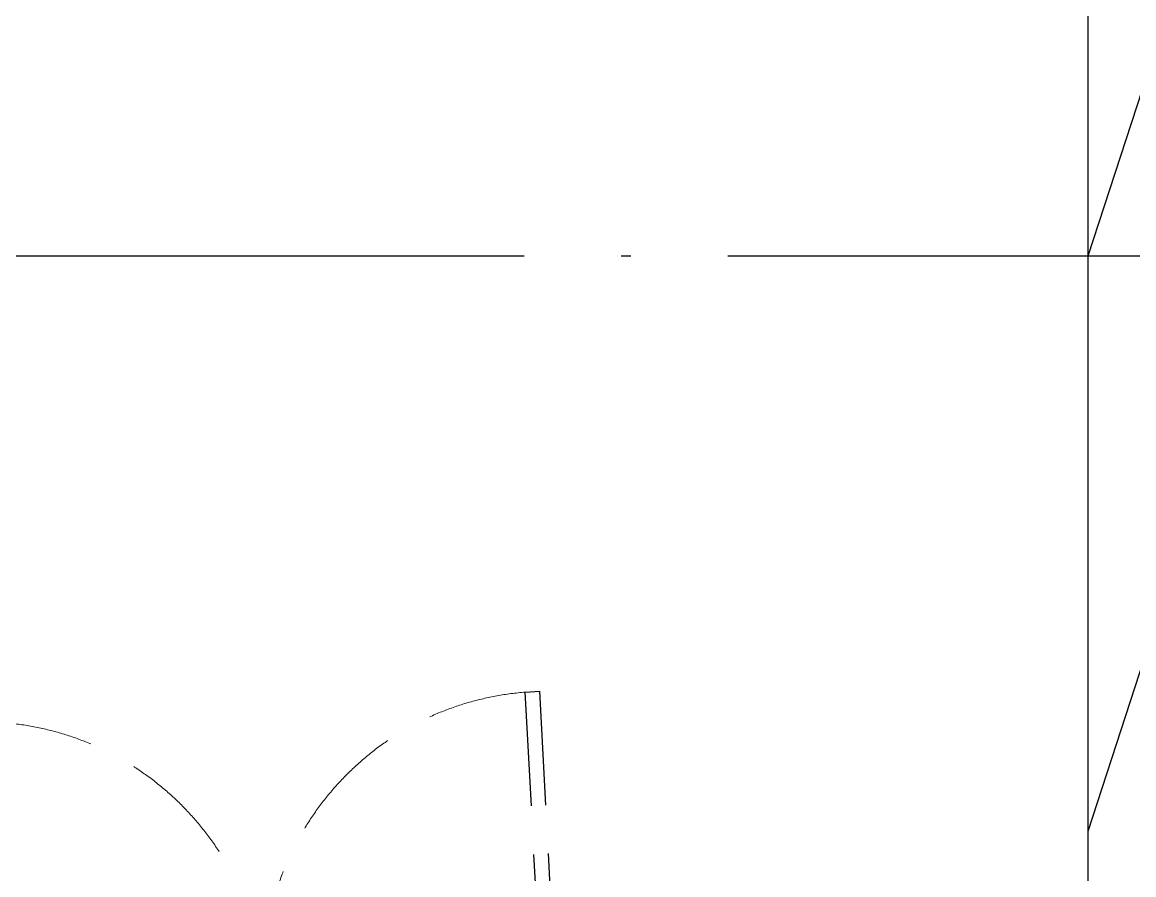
# Model space of a CAD drawing. Header units: inches. Extents: x 0 to 1813292486, y 0 to 3473589894.
# Drawn here: x 600627691 to 600629980, y 3473202743 to 3473204499 of the extents above; entities that cross this region are included whole.
import ezdxf

# ---------------------------------------------------------------- set-up
doc = ezdxf.new("R2010")
doc.units = ezdxf.units.IN
doc.header["$LTSCALE"] = 1000
doc.header["$MEASUREMENT"] = 0
doc.linetypes.add('AX-MALL-GIRD-200$0$DOTE', pattern=[2.42, 2, -0.2, 0.02, -0.2])
doc.linetypes.add('AX-MALL-WALL-P02-QT$0$DASH', pattern=[0.35, 0.25, -0.1])
for name, color, linetype in [('A-Anno-Note', 241, 'Continuous'), ('AX-MALL-DIM-P02$0$A-Detl-Thin', 131, 'Continuous'), ('AX-MALL-GIRD-200$0$A-Grid', 222, 'AX-MALL-GIRD-200$0$DOTE'), ('AX-MALL-P02-200$0$A-Anno-Note', 241, 'Continuous'), ('AX-MALL-WALL-P02$0$A-Anno-Note', 241, 'Continuous'), ('AX-MALL-WALL-P02-QT$0$A-Detl-Patt', 8, 'Continuous'), ('AX-MALL-WALL-P02-QT$0$A-Detl-Thin', 131, 'Continuous'), ('AX-MALL-WALL-P02-QT$0$A-Wall', 2, 'Continuous'), ('AX-MALL-WALL-P02-QT$0$A-Wall-Patt', 13, 'Continuous'), ('AX-MALL-WALL-P02-QT$0$A-Wind', 4, 'Continuous'), ('AX-MALL-ZTKD-P02$0$A-Anno-Note', 241, 'Continuous')]:
    doc.layers.add(name, color=color, linetype=linetype)
doc.layers.add('AX-MALL-WALL-P02-QT$0$M-AUX-TO-ARCH', color=1, linetype='Continuous', plot=False)

# ---------------------------------------------------------------- blocks, each defined once
blk = doc.blocks.new('AX-MALL-GIRD-200')
at = {"layer": 'AX-MALL-GIRD-200$0$A-Grid'}
blk.add_line((600215588.6, 3473125707.5), (600573484.6, 3472992380.8), dxfattribs=at)
blk = doc.blocks.new('AX-MALL-WALL-P02-QT$0$tj')
at = {"layer": 'AX-MALL-WALL-P02-QT$0$A-Detl-Patt'}
h = blk.add_hatch(dxfattribs=at)
h.set_pattern_fill('STEEL', color=256, scale=100, angle=50.4318)
h.set_pattern_definition([(75, (-14278.2, 156289.83), (-153.340725, 41.087523), []), (75, (-14317.88, 156358.57), (-153.340725, 41.087523), [])])
edge = h.paths.add_edge_path()
edge.add_arc((274303, 370915.4), 354853.2, 270.960109, 275.951313)
edge.add_line((311095.3, 17974.7), (323404.3, 17664.9))
edge.add_arc((337498.6, -5423), 27050, 84.42965, 121.40246, ccw=False)
edge.add_line((340124.3, 21499.2), (352435.6, 23411.5))
edge.add_line((352435.6, 23411.5), (352460.3, 23263.6))
edge.add_arc((262949, 558936.3), 543100, 279.486523, 288.50533)
edge.add_line((435325, 43917.8), (435185.9, 44187.6))
edge.add_arc((262949, 558936.3), 542800, 279.518166, 288.500444, ccw=False)
edge.add_line((352706.5, 23609), (352681.7, 23756.9))
edge.add_line((352681.7, 23756.9), (340117.8, 21803.8))
edge.add_arc((337510.1, -5455), 27383.3, 84.53553, 121.20268)
edge.add_line((323323.7, 17967), (311085.8, 18275))
edge.add_arc((274273.8, 371474.5), 355112.7, 270.964111, 275.950126, ccw=False)
edge.add_line((280249, 16412.1), (280249, 16112))
blk = doc.blocks.new('AX-MALL-WALL-P02-QT$0$1')
at = {"layer": 'AX-MALL-WALL-P02-QT$0$A-Detl-Patt', "linetype": 'AX-MALL-WALL-P02-QT$0$DASH', "extrusion": (0, 0, -1)}
for p, q in [((108521.7, -109072.2), (108772.2, -108543.5)), ((108548.8, -109085), (108799.3, -108556.4)), ((108799.3, -108556.4), (108772.2, -108543.5)), ((109579.1, -109573.1), (109829.5, -109044.4)), ((109606.2, -109585.9), (109856.6, -109057.2)), ((109829.5, -109044.4), (109856.6, -109057.2)), ((108521.7, -109072.2), (108548.8, -109085)), ((109606.2, -109585.9), (109579.1, -109573.1))]:
    blk.add_line(p, q, dxfattribs=at)
at = {"layer": 'AX-MALL-WALL-P02-QT$0$A-Detl-Patt', "linetype": 'AX-MALL-WALL-P02-QT$0$DASH', "lineweight": 13, "extrusion": (0, 0, -1)}
blk.add_lwpolyline([(-108799.2, -108556.5, 0.406722), (-109064, -109329.1, 0.406722), (-109829.4, -109044.6)], format="xyb", dxfattribs=at)
at = {"layer": 'AX-MALL-WALL-P02-QT$0$A-Detl-Patt', "linetype": 'AX-MALL-WALL-P02-QT$0$DASH', "lineweight": 13}
blk.add_lwpolyline([(108478.9, -109162.6), (109563.4, -109676.3), (109649, -109495.5), (108564.5, -108981.8)], close=True, dxfattribs=at)
blk = doc.blocks.new('AX-MALL-WALL-P02-QT')
at = {"layer": 'AX-MALL-WALL-P02-QT$0$A-Wall-Patt'}
h = blk.add_hatch(dxfattribs=at)
h.set_pattern_fill('普通砖', color=256, scale=200, style=0)
h.set_pattern_definition([(45, (0, 359), (-353.553532015, 353.553532015), [])])
h.paths.add_polyline_path([(600426432.5, 3473044584.7), (600426566.2, 3473044648.1), (600430374.5, 3473054870.9), (600430304, 3473054968.3), (600430187, 3473054940.7), (600426374.7, 3473044707.2)])
at = {"layer": 'AX-MALL-WALL-P02-QT$0$A-Wall'}
blk.add_line((600426374.7, 3473044707.2), (600430187, 3473054940.7), dxfattribs=at)
at = {"layer": 'AX-MALL-WALL-P02-QT$0$A-Detl-Thin', "rotation": 339.5681613091762}
blk.add_blockref('AX-MALL-WALL-P02-QT$0$tj', (600144118.7, 3473128496.3), dxfattribs=at)
at = {"layer": 'AX-MALL-WALL-P02-QT$0$A-Wind'}
blk.add_blockref('AX-MALL-GIRD-200', (0, 0), dxfattribs=at)
at = {"layer": 'AX-MALL-WALL-P02-QT$0$M-AUX-TO-ARCH', "rotation": 7.99159735618413}
blk.add_blockref('AX-MALL-WALL-P02-QT$0$1', (600301861.7, 3473139160.5), dxfattribs=at)
blk = doc.blocks.new('AX-MALL-WALL-P02')
at = {"layer": 'AX-MALL-WALL-P02$0$A-Anno-Note'}
blk.add_blockref('AX-MALL-WALL-P02-QT', (0, 0), dxfattribs=at)
blk = doc.blocks.new('AX-MALL-ZTKD-P02')
at = {"layer": 'AX-MALL-ZTKD-P02$0$A-Anno-Note'}
blk.add_blockref('AX-MALL-GIRD-200', (0, 0), dxfattribs=at)
blk = doc.blocks.new('AX-MALL-DIM-P02')
at = {"layer": 'AX-MALL-DIM-P02$0$A-Detl-Thin'}
blk.add_blockref('AX-MALL-ZTKD-P02', (0, 0), dxfattribs=at)
blk = doc.blocks.new('AX-MALL-P02-200')
at = {"layer": 'AX-MALL-P02-200$0$A-Anno-Note'}
blk.add_blockref('AX-MALL-WALL-P02', (0, 0), dxfattribs=at)
blk.add_blockref('AX-MALL-DIM-P02', (0, 0), dxfattribs=at)

msp = doc.modelspace()

# ---------------------------------------------------------------- block references
at = {"layer": 'A-Anno-Note', "rotation": 20.43183869077545}
msp.add_blockref('AX-MALL-P02-200', (1250392458.5, 9048125.7), dxfattribs=at)

doc.saveas('drawing.dxf')
